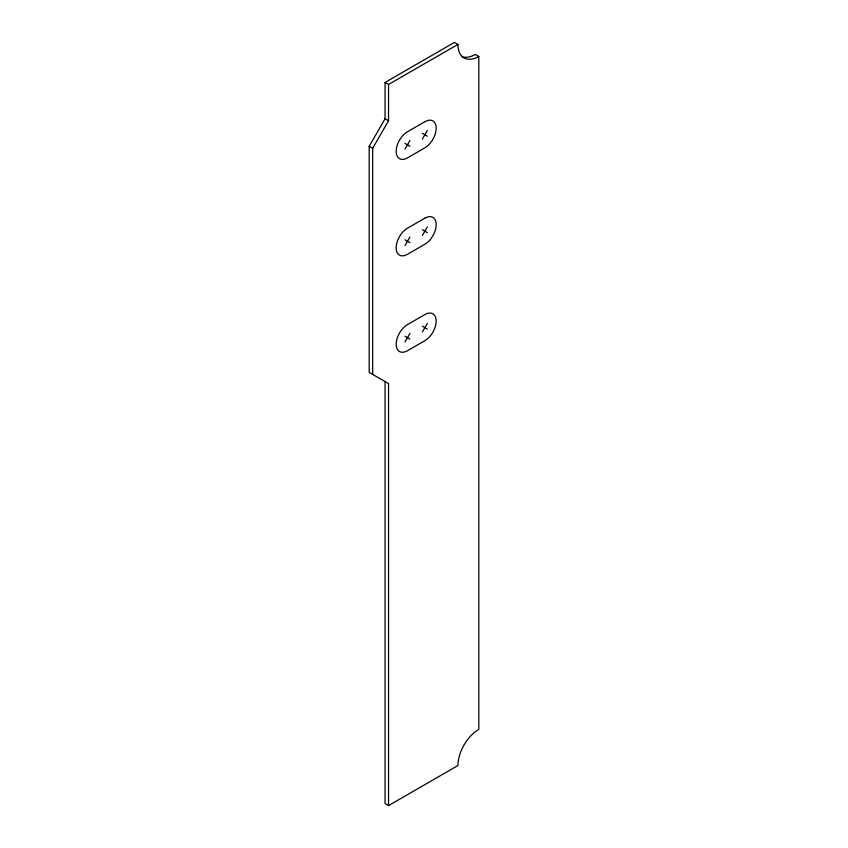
<?xml version="1.0" encoding="UTF-8"?>
<svg xmlns="http://www.w3.org/2000/svg" width="848" height="848" viewBox="0 0 848 848"><rect width="100%" height="100%" fill="white"/><g stroke="black" fill="none" stroke-linecap="round" stroke-linejoin="round"><path stroke-width="1.27" d="M388.543 805.6L388.543 383.572L369.198 372.399L369.198 146.248L385.066 118.773L385.066 82.457L454.443 42.4L457.931 44.414A29.521 17.045 -60 0 0 478.802 56.466L478.802 729.386A29.521 17.045 -60 0 0 457.931 765.543L388.543 805.6L385.066 803.586L385.066 381.558M372.675 374.403L372.675 148.262L388.543 120.776L388.543 84.471L457.931 44.414M405.015 149.078L409.934 140.556M422.41 139.03L427.328 130.507M405.015 245.507L409.934 236.984M422.41 235.458L427.328 226.935M405.015 341.935L409.934 333.412M422.41 331.897L427.328 323.374M478.802 56.466L475.325 54.452A29.521 17.045 -60 0 1 461.545 56.413M385.066 82.457L388.543 84.471M422.41 133.348L427.328 136.189M385.066 118.773L388.543 120.776M405.015 143.397L409.934 146.238M369.198 146.248L372.675 148.262M422.41 229.776L427.328 232.617M405.015 239.825L409.934 242.666M422.41 326.215L427.328 329.056M405.015 336.253L409.934 339.094M424.869 121.709L407.475 131.758A15.995 9.233 -60 0 0 396.164 151.347A15.995 9.233 -60 0 0 407.475 157.876L424.869 147.828A15.995 9.233 -60 0 0 436.179 128.239A15.995 9.233 -60 0 0 424.869 121.709M424.869 218.148L407.475 228.186A15.995 9.233 -60 0 0 396.164 247.775A15.995 9.233 -60 0 0 407.475 254.305L424.869 244.256A15.995 9.233 -60 0 0 436.179 224.667A15.995 9.233 -60 0 0 424.869 218.148M424.869 314.576L407.475 324.614A15.995 9.233 -60 0 0 396.164 344.203A15.995 9.233 -60 0 0 407.475 350.733L424.869 340.684A15.995 9.233 -60 0 0 436.179 321.106A15.995 9.233 -60 0 0 424.869 314.576"/></g></svg>
